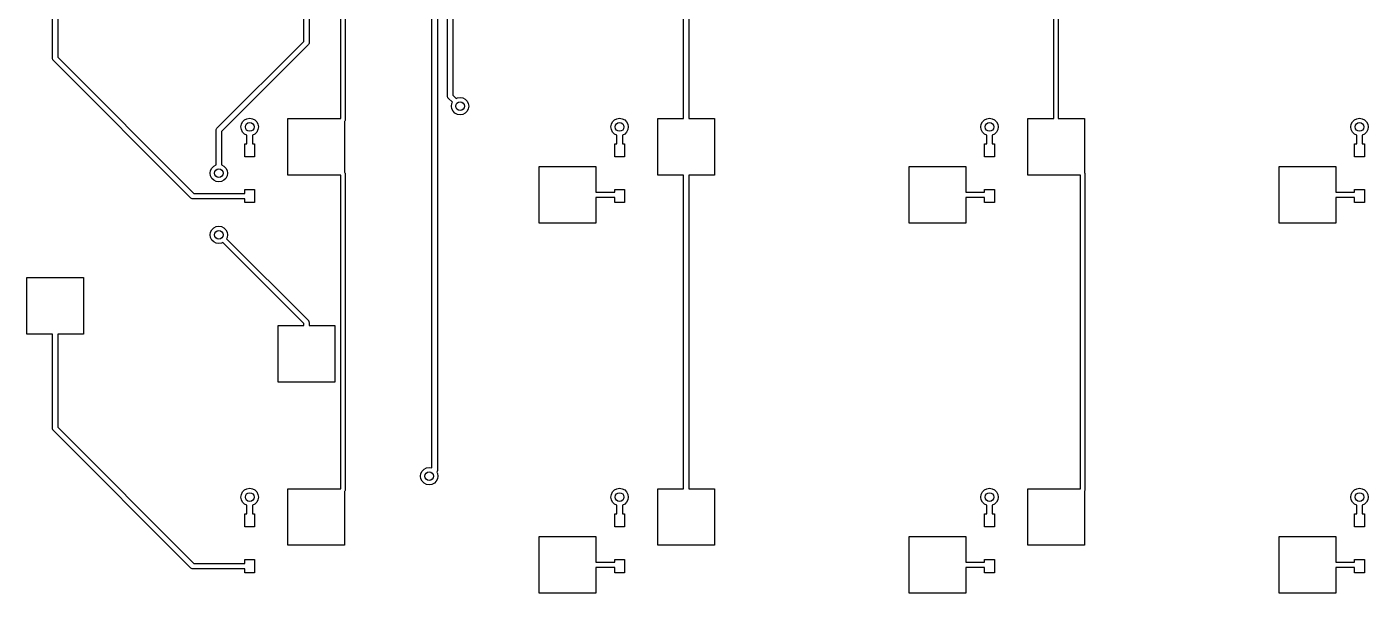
# Model space of a CAD drawing. Extents: x 3.08 to 5.54, y -3.21 to -0.59.
# Drawn here: x 3.083 to 5.51, y -3.214 to -2.189 of the extents above; entities that cross this region are included whole.
import ezdxf

# ---------------------------------------------------------------- set-up
doc = ezdxf.new("R2010")
doc.units = 0
doc.header["$MEASUREMENT"] = 0
doc.layers.add('BLACK', color=7, linetype='CONTINUOUS')

msp = doc.modelspace()

# ---------------------------------------------------------------- linework, layer by layer
at = {"layer": 'BLACK', "linetype": 'CONTINUOUS'}
for p, q in [((3.8435, -2.31463), (3.8435, -1.65176)), ((3.85334, -1.65176), (3.85334, -2.31259)), ((3.81561, -2.98703), (3.81561, -1.70315)), ((3.82546, -1.70111), (3.82546, -2.99216)), ((3.65057, -2.35531), (3.65057, -1.78839)), ((3.65844, -1.78541), (3.65844, -2.35829)), ((4.27067, -2.35531), (4.27067, -1.78839)), ((4.28051, -1.78839), (4.28051, -2.35531)), ((4.94094, -2.35531), (4.94094, -1.9403)), ((4.94882, -1.9403), (4.94882, -2.35531)), ((3.12894, -2.24623), (3.12894, -2.07579)), ((3.13878, -2.07579), (3.13878, -2.24419)), ((3.58366, -2.2158), (3.58366, -2.1624)), ((3.5935, -2.1624), (3.5935, -2.21783)), ((3.42664, -2.37282), (3.58366, -2.2158)), ((3.59206, -2.22131), (3.43504, -2.37834)), ((3.59264, -2.22025), (3.59206, -2.22131)), ((3.5933, -2.21923), (3.59264, -2.22025)), ((3.59334, -2.21898), (3.5933, -2.21923)), ((3.59339, -2.21888), (3.59334, -2.21898)), ((3.5935, -2.21783), (3.59338, -2.2187)), ((3.59338, -2.2187), (3.59339, -2.21888)), ((3.12928, -2.2474), (3.12894, -2.24623)), ((3.12953, -2.24858), (3.12928, -2.2474)), ((3.12968, -2.24878), (3.12953, -2.24858)), ((3.12972, -2.24889), (3.12968, -2.24878)), ((3.12985, -2.24901), (3.12972, -2.24889)), ((3.13038, -2.24971), (3.12985, -2.24901)), ((3.37955, -2.49889), (3.13038, -2.24971)), ((3.13878, -2.24419), (3.38507, -2.49048)), ((3.84384, -2.31579), (3.8435, -2.31463)), ((3.8441, -2.31698), (3.84384, -2.31579)), ((3.84425, -2.31718), (3.8441, -2.31698)), ((3.84428, -2.31729), (3.84425, -2.31718)), ((3.84442, -2.31741), (3.84428, -2.31729)), ((3.84494, -2.31811), (3.84442, -2.31741)), ((3.85257, -2.32574), (3.84494, -2.31811)), ((3.85074, -2.33269), (3.85151, -2.32783)), ((3.85151, -2.32783), (3.85257, -2.32574)), ((3.85334, -2.31259), (3.85953, -2.31878)), ((3.85953, -2.31878), (3.86162, -2.31772)), ((3.86162, -2.31772), (3.86649, -2.31695)), ((3.86649, -2.31695), (3.87135, -2.31772)), ((3.87135, -2.31772), (3.87574, -2.31995)), ((3.87574, -2.31995), (3.87923, -2.32344)), ((3.87923, -2.32344), (3.88146, -2.32783)), ((3.88146, -2.32783), (3.88223, -2.33269)), ((3.85151, -2.33756), (3.85074, -2.33269)), ((3.85375, -2.34195), (3.85151, -2.33756)), ((3.85723, -2.34544), (3.85375, -2.34195)), ((3.86162, -2.34767), (3.85723, -2.34544)), ((3.86649, -2.34844), (3.86162, -2.34767)), ((3.87135, -2.34767), (3.86649, -2.34844)), ((3.87574, -2.34544), (3.87135, -2.34767)), ((3.87923, -2.34195), (3.87574, -2.34544)), ((3.88146, -2.33756), (3.87923, -2.34195)), ((3.88223, -2.33269), (3.88146, -2.33756)), ((3.4252, -2.3763), (3.42532, -2.37543)), ((3.4252, -2.43912), (3.4252, -2.3763)), ((3.42531, -2.37525), (3.42536, -2.37515)), ((3.42532, -2.37543), (3.42531, -2.37525)), ((3.42536, -2.37515), (3.4254, -2.3749)), ((3.4254, -2.3749), (3.42606, -2.37388)), ((3.42606, -2.37388), (3.42664, -2.37282)), ((3.47014, -2.37041), (3.47091, -2.36554)), ((3.47091, -2.37527), (3.47014, -2.37041)), ((3.47091, -2.36554), (3.47315, -2.36115)), ((3.47315, -2.37966), (3.47091, -2.37527)), ((3.47315, -2.36115), (3.47663, -2.35767)), ((3.47663, -2.35767), (3.48102, -2.35543)), ((3.48102, -2.35543), (3.48589, -2.35466)), ((3.48589, -2.35466), (3.49076, -2.35543)), ((3.49076, -2.35543), (3.49515, -2.35767)), ((3.49515, -2.35767), (3.49863, -2.36115)), ((3.49863, -2.36115), (3.50087, -2.36554)), ((3.50087, -2.37527), (3.49863, -2.37966)), ((3.50087, -2.36554), (3.50164, -2.37041)), ((3.50164, -2.37041), (3.50087, -2.37527)), ((3.55512, -2.45768), (3.55512, -2.35531)), ((3.55512, -2.35531), (3.65057, -2.35531)), ((3.65769, -2.3606), (3.65748, -2.36075)), ((3.65748, -2.36075), (3.65748, -2.45224)), ((3.65798, -2.35972), (3.65769, -2.3606)), ((3.6584, -2.3589), (3.65798, -2.35972)), ((3.65844, -2.35829), (3.65835, -2.35859)), ((3.65835, -2.35859), (3.6584, -2.3589)), ((4.13943, -2.37041), (4.1402, -2.36554)), ((4.1402, -2.37527), (4.13943, -2.37041)), ((4.1402, -2.36554), (4.14244, -2.36115)), ((4.14244, -2.37966), (4.1402, -2.37527)), ((4.14244, -2.36115), (4.14593, -2.35767)), ((4.14593, -2.35767), (4.15032, -2.35543)), ((4.15032, -2.35543), (4.15518, -2.35466)), ((4.15518, -2.35466), (4.16005, -2.35543)), ((4.16005, -2.35543), (4.16444, -2.35767)), ((4.16444, -2.35767), (4.16792, -2.36115)), ((4.16792, -2.36115), (4.17016, -2.36554)), ((4.17016, -2.37527), (4.16792, -2.37966)), ((4.17016, -2.36554), (4.17093, -2.37041)), ((4.17093, -2.37041), (4.17016, -2.37527)), ((4.22441, -2.45768), (4.22441, -2.35531)), ((4.22441, -2.35531), (4.27067, -2.35531)), ((4.28051, -2.35531), (4.32677, -2.35531)), ((4.32677, -2.35531), (4.32677, -2.45768)), ((4.80872, -2.37041), (4.8095, -2.36554)), ((4.8095, -2.37527), (4.80872, -2.37041)), ((4.8095, -2.36554), (4.81173, -2.36115)), ((4.81173, -2.37966), (4.8095, -2.37527)), ((4.81173, -2.36115), (4.81522, -2.35767)), ((4.81522, -2.35767), (4.81961, -2.35543)), ((4.81961, -2.35543), (4.82447, -2.35466)), ((4.82447, -2.35466), (4.82934, -2.35543)), ((4.82934, -2.35543), (4.83373, -2.35767)), ((4.83373, -2.35767), (4.83721, -2.36115)), ((4.83721, -2.36115), (4.83945, -2.36554)), ((4.83945, -2.37527), (4.83721, -2.37966)), ((4.83945, -2.36554), (4.84022, -2.37041)), ((4.84022, -2.37041), (4.83945, -2.37527)), ((4.8937, -2.45768), (4.8937, -2.35531)), ((4.8937, -2.35531), (4.94094, -2.35531)), ((4.94882, -2.35531), (4.99606, -2.35531)), ((4.99606, -2.35531), (4.99606, -2.45224)), ((5.47802, -2.37041), (5.47879, -2.36554)), ((5.47879, -2.37527), (5.47802, -2.37041)), ((5.47879, -2.36554), (5.48102, -2.36115)), ((5.48102, -2.37966), (5.47879, -2.37527)), ((5.48102, -2.36115), (5.48451, -2.35767)), ((5.48451, -2.35767), (5.4889, -2.35543)), ((5.4889, -2.35543), (5.49376, -2.35466)), ((5.49376, -2.35466), (5.49863, -2.35543)), ((5.49863, -2.35543), (5.50302, -2.35767)), ((5.50302, -2.35767), (5.5065, -2.36115)), ((5.5065, -2.36115), (5.50874, -2.36554)), ((5.50874, -2.37527), (5.5065, -2.37966)), ((5.50874, -2.36554), (5.50951, -2.37041)), ((5.50951, -2.37041), (5.50874, -2.37527)), ((3.43504, -2.37834), (3.43504, -2.43912)), ((3.47663, -2.38315), (3.47315, -2.37966)), ((3.48097, -2.38536), (3.47663, -2.38315)), ((3.47703, -2.42454), (3.47703, -2.40092)), ((3.47703, -2.40092), (3.48097, -2.40092)), ((3.48097, -2.40092), (3.48097, -2.38536)), ((3.49515, -2.38315), (3.49081, -2.38536)), ((3.49081, -2.38536), (3.49081, -2.40092)), ((3.49081, -2.40092), (3.49475, -2.40092)), ((3.49475, -2.40092), (3.49475, -2.42454)), ((3.49863, -2.37966), (3.49515, -2.38315)), ((4.14593, -2.38315), (4.14244, -2.37966)), ((4.15026, -2.38536), (4.14593, -2.38315)), ((4.14632, -2.42454), (4.14632, -2.40092)), ((4.14632, -2.40092), (4.15026, -2.40092)), ((4.15026, -2.40092), (4.15026, -2.38536)), ((4.16444, -2.38315), (4.1601, -2.38536)), ((4.1601, -2.38536), (4.1601, -2.40092)), ((4.1601, -2.40092), (4.16404, -2.40092)), ((4.16404, -2.40092), (4.16404, -2.42454)), ((4.16792, -2.37966), (4.16444, -2.38315)), ((4.81522, -2.38315), (4.81173, -2.37966)), ((4.81955, -2.38536), (4.81522, -2.38315)), ((4.81561, -2.42454), (4.81561, -2.40092)), ((4.81561, -2.40092), (4.81955, -2.40092)), ((4.81955, -2.40092), (4.81955, -2.38536)), ((4.83373, -2.38315), (4.82939, -2.38536)), ((4.82939, -2.38536), (4.82939, -2.40092)), ((4.82939, -2.40092), (4.83333, -2.40092)), ((4.83333, -2.40092), (4.83333, -2.42454)), ((4.83721, -2.37966), (4.83373, -2.38315)), ((5.48451, -2.38315), (5.48102, -2.37966)), ((5.48884, -2.38536), (5.48451, -2.38315)), ((5.48491, -2.42454), (5.48491, -2.40092)), ((5.48491, -2.40092), (5.48884, -2.40092)), ((5.48884, -2.40092), (5.48884, -2.38536)), ((5.50302, -2.38315), (5.49869, -2.38536)), ((5.49869, -2.38536), (5.49869, -2.40092)), ((5.49869, -2.40092), (5.50262, -2.40092)), ((5.50262, -2.40092), (5.50262, -2.42454)), ((5.5065, -2.37966), (5.50302, -2.38315)), ((3.49475, -2.42454), (3.47703, -2.42454)), ((4.16404, -2.42454), (4.14632, -2.42454)), ((4.83333, -2.42454), (4.81561, -2.42454)), ((5.50262, -2.42454), (5.48491, -2.42454)), ((3.41437, -2.45407), (3.41514, -2.4492)), ((3.41514, -2.4492), (3.41738, -2.44481)), ((3.41738, -2.44481), (3.42086, -2.44133)), ((3.42086, -2.44133), (3.4252, -2.43912)), ((3.43504, -2.43912), (3.43937, -2.44133)), ((3.43937, -2.44133), (3.44286, -2.44481)), ((3.44286, -2.44481), (3.44509, -2.4492)), ((3.44509, -2.4492), (3.44586, -2.45407)), ((4.00984, -2.54429), (4.00984, -2.44193)), ((4.00984, -2.44193), (4.1122, -2.44193)), ((4.1122, -2.44193), (4.1122, -2.48819)), ((4.67913, -2.54429), (4.67913, -2.44193)), ((4.67913, -2.44193), (4.78149, -2.44193)), ((4.78149, -2.44193), (4.78149, -2.48819)), ((5.34842, -2.54429), (5.34842, -2.44193)), ((5.34842, -2.44193), (5.45078, -2.44193)), ((5.45078, -2.44193), (5.45078, -2.48819)), ((3.41514, -2.45893), (3.41437, -2.45407)), ((3.41738, -2.46332), (3.41514, -2.45893)), ((3.42086, -2.46681), (3.41738, -2.46332)), ((3.42525, -2.46904), (3.42086, -2.46681)), ((3.43012, -2.46982), (3.42525, -2.46904)), ((3.43498, -2.46904), (3.43012, -2.46982)), ((3.43937, -2.46681), (3.43498, -2.46904)), ((3.44286, -2.46332), (3.43937, -2.46681)), ((3.44509, -2.45893), (3.44286, -2.46332)), ((3.44586, -2.45407), (3.44509, -2.45893)), ((3.65057, -2.45768), (3.55512, -2.45768)), ((3.65057, -3.0246), (3.65057, -2.45768)), ((3.65748, -2.45224), (3.65769, -2.45239)), ((3.65769, -2.45239), (3.65798, -2.45327)), ((3.65798, -2.45327), (3.6584, -2.45409)), ((3.6584, -2.45409), (3.65835, -2.4544)), ((3.65835, -2.4544), (3.65844, -2.4547)), ((3.65844, -2.4547), (3.65844, -3.02758)), ((4.27067, -2.45768), (4.22441, -2.45768)), ((4.27067, -3.0246), (4.27067, -2.45768)), ((4.32677, -2.45768), (4.28051, -2.45768)), ((4.28051, -2.45768), (4.28051, -3.0246)), ((4.98915, -2.45768), (4.8937, -2.45768)), ((4.98915, -3.0246), (4.98915, -2.45768)), ((4.99606, -2.45224), (4.99627, -2.45239)), ((4.99627, -2.45239), (4.99656, -2.45327)), ((4.99656, -2.45327), (4.99698, -2.45409)), ((4.99698, -2.45409), (4.99693, -2.4544)), ((4.99693, -2.4544), (4.99703, -2.4547)), ((4.99703, -2.4547), (4.99703, -3.02758)), ((3.38061, -2.49947), (3.37955, -2.49889)), ((3.38163, -2.50012), (3.38061, -2.49947)), ((3.38507, -2.49048), (3.47703, -2.49048)), ((3.47703, -2.49048), (3.47703, -2.48359)), ((3.47703, -2.48359), (3.49475, -2.48359)), ((3.49475, -2.48359), (3.49475, -2.50722)), ((4.1122, -2.48819), (4.14632, -2.48819)), ((4.14632, -2.49803), (4.1122, -2.49803)), ((4.1122, -2.49803), (4.1122, -2.54429)), ((4.14632, -2.48819), (4.14632, -2.48359)), ((4.14632, -2.48359), (4.16404, -2.48359)), ((4.14632, -2.50722), (4.14632, -2.49803)), ((4.16404, -2.48359), (4.16404, -2.50722)), ((4.78149, -2.48819), (4.81561, -2.48819)), ((4.81561, -2.49803), (4.78149, -2.49803)), ((4.78149, -2.49803), (4.78149, -2.54429)), ((4.81561, -2.48819), (4.81561, -2.48359)), ((4.81561, -2.48359), (4.83333, -2.48359)), ((4.81561, -2.50722), (4.81561, -2.49803)), ((4.83333, -2.48359), (4.83333, -2.50722)), ((5.45078, -2.48819), (5.48491, -2.48819)), ((5.48491, -2.49803), (5.45078, -2.49803)), ((5.45078, -2.49803), (5.45078, -2.54429)), ((5.48491, -2.48819), (5.48491, -2.48359)), ((5.48491, -2.48359), (5.50262, -2.48359)), ((5.48491, -2.50722), (5.48491, -2.49803)), ((5.50262, -2.48359), (5.50262, -2.50722)), ((3.38188, -2.50016), (3.38163, -2.50012)), ((3.38198, -2.50021), (3.38188, -2.50016)), ((3.38216, -2.5002), (3.38198, -2.50021)), ((3.38303, -2.50033), (3.38216, -2.5002)), ((3.47703, -2.50033), (3.38303, -2.50033)), ((3.47703, -2.50722), (3.47703, -2.50033)), ((3.49475, -2.50722), (3.47703, -2.50722)), ((4.16404, -2.50722), (4.14632, -2.50722)), ((4.83333, -2.50722), (4.81561, -2.50722)), ((5.50262, -2.50722), (5.48491, -2.50722)), ((4.1122, -2.54429), (4.00984, -2.54429)), ((4.78149, -2.54429), (4.67913, -2.54429)), ((5.45078, -2.54429), (5.34842, -2.54429)), ((3.41437, -2.56562), (3.41514, -2.56075)), ((3.41514, -2.57048), (3.41437, -2.56562)), ((3.41514, -2.56075), (3.41738, -2.55636)), ((3.41738, -2.57487), (3.41514, -2.57048)), ((3.41738, -2.55636), (3.42086, -2.55288)), ((3.42086, -2.55288), (3.42525, -2.55064)), ((3.42525, -2.55064), (3.43012, -2.54987)), ((3.43012, -2.54987), (3.43498, -2.55064)), ((3.43498, -2.55064), (3.43937, -2.55288)), ((3.43937, -2.55288), (3.44286, -2.55636)), ((3.44286, -2.55636), (3.44509, -2.56075)), ((3.44509, -2.57048), (3.44403, -2.57257)), ((3.44509, -2.56075), (3.44586, -2.56562)), ((3.44586, -2.56562), (3.44509, -2.57048)), ((3.42086, -2.57836), (3.41738, -2.57487)), ((3.42525, -2.58059), (3.42086, -2.57836)), ((3.43012, -2.58136), (3.42525, -2.58059)), ((3.43498, -2.58059), (3.43012, -2.58136)), ((3.43707, -2.57953), (3.43498, -2.58059)), ((3.58366, -2.72612), (3.43707, -2.57953)), ((3.44403, -2.57257), (3.59206, -2.7206)), ((3.08268, -2.74508), (3.08268, -2.64272)), ((3.08268, -2.64272), (3.18504, -2.64272)), ((3.18504, -2.64272), (3.18504, -2.74508)), ((3.5374, -2.83169), (3.5374, -2.72933)), ((3.5374, -2.72933), (3.58366, -2.72933)), ((3.58366, -2.72933), (3.58366, -2.72612)), ((3.59206, -2.7206), (3.59259, -2.7213)), ((3.59259, -2.7213), (3.59272, -2.72142)), ((3.59272, -2.72142), (3.59275, -2.72153)), ((3.59275, -2.72153), (3.59291, -2.72173)), ((3.59291, -2.72173), (3.59316, -2.72292)), ((3.59316, -2.72292), (3.5935, -2.72408)), ((3.5935, -2.72408), (3.5935, -2.72933)), ((3.5935, -2.72933), (3.63976, -2.72933)), ((3.63976, -2.72933), (3.63976, -2.83169)), ((3.12894, -2.74508), (3.08268, -2.74508)), ((3.12894, -2.91552), (3.12894, -2.74508)), ((3.18504, -2.74508), (3.13878, -2.74508)), ((3.13878, -2.74508), (3.13878, -2.91348)), ((3.63976, -2.83169), (3.5374, -2.83169)), ((3.12928, -2.91669), (3.12894, -2.91552)), ((3.12953, -2.91787), (3.12928, -2.91669)), ((3.12968, -2.91808), (3.12953, -2.91787)), ((3.12972, -2.91818), (3.12968, -2.91808)), ((3.12985, -2.9183), (3.12972, -2.91818)), ((3.13038, -2.919), (3.12985, -2.9183)), ((3.37955, -3.16818), (3.13038, -2.919)), ((3.13878, -2.91348), (3.38507, -3.15978)), ((3.79496, -3.00199), (3.79574, -2.99712)), ((3.79574, -3.00685), (3.79496, -3.00199)), ((3.79574, -2.99712), (3.79797, -2.99273)), ((3.79797, -3.01124), (3.79574, -3.00685)), ((3.79797, -2.99273), (3.80146, -2.98925)), ((3.80146, -2.98925), (3.80585, -2.98701)), ((3.80585, -2.98701), (3.81071, -2.98624)), ((3.81071, -2.98624), (3.81558, -2.98701)), ((3.81558, -2.98701), (3.81561, -2.98703)), ((3.82569, -3.00685), (3.82345, -3.01124)), ((3.8246, -2.99458), (3.82449, -2.99477)), ((3.82449, -2.99477), (3.82569, -2.99712)), ((3.82525, -2.99356), (3.8246, -2.99458)), ((3.82529, -2.99331), (3.82525, -2.99356)), ((3.82534, -2.99321), (3.82529, -2.99331)), ((3.82546, -2.99216), (3.82533, -2.99303)), ((3.82533, -2.99303), (3.82534, -2.99321)), ((3.82569, -2.99712), (3.82646, -3.00199)), ((3.82646, -3.00199), (3.82569, -3.00685)), ((3.47091, -3.03483), (3.47315, -3.03044)), ((3.47315, -3.03044), (3.47663, -3.02696)), ((3.47663, -3.02696), (3.48102, -3.02472)), ((3.48102, -3.02472), (3.48589, -3.02395)), ((3.48589, -3.02395), (3.49076, -3.02472)), ((3.49076, -3.02472), (3.49515, -3.02696)), ((3.49515, -3.02696), (3.49863, -3.03044)), ((3.49863, -3.03044), (3.50087, -3.03483)), ((3.55512, -3.12697), (3.55512, -3.0246)), ((3.55512, -3.0246), (3.65057, -3.0246)), ((3.65769, -3.02989), (3.65748, -3.03005)), ((3.65748, -3.03005), (3.65748, -3.12697)), ((3.65798, -3.02901), (3.65769, -3.02989)), ((3.6584, -3.02819), (3.65798, -3.02901)), ((3.65844, -3.02758), (3.65835, -3.02788)), ((3.65835, -3.02788), (3.6584, -3.02819)), ((3.80146, -3.01473), (3.79797, -3.01124)), ((3.80585, -3.01696), (3.80146, -3.01473)), ((3.81071, -3.01773), (3.80585, -3.01696)), ((3.81558, -3.01696), (3.81071, -3.01773)), ((3.81997, -3.01473), (3.81558, -3.01696)), ((3.82345, -3.01124), (3.81997, -3.01473)), ((4.1402, -3.03483), (4.14244, -3.03044)), ((4.14244, -3.03044), (4.14593, -3.02696)), ((4.14593, -3.02696), (4.15032, -3.02472)), ((4.15032, -3.02472), (4.15518, -3.02395)), ((4.15518, -3.02395), (4.16005, -3.02472)), ((4.16005, -3.02472), (4.16444, -3.02696)), ((4.16444, -3.02696), (4.16792, -3.03044)), ((4.16792, -3.03044), (4.17016, -3.03483)), ((4.22441, -3.12697), (4.22441, -3.0246)), ((4.22441, -3.0246), (4.27067, -3.0246)), ((4.28051, -3.0246), (4.32677, -3.0246)), ((4.32677, -3.0246), (4.32677, -3.12697)), ((4.8095, -3.03483), (4.81173, -3.03044)), ((4.81173, -3.03044), (4.81522, -3.02696)), ((4.81522, -3.02696), (4.81961, -3.02472)), ((4.81961, -3.02472), (4.82447, -3.02395)), ((4.82447, -3.02395), (4.82934, -3.02472)), ((4.82934, -3.02472), (4.83373, -3.02696)), ((4.83373, -3.02696), (4.83721, -3.03044)), ((4.83721, -3.03044), (4.83945, -3.03483)), ((4.8937, -3.12697), (4.8937, -3.0246)), ((4.8937, -3.0246), (4.98915, -3.0246)), ((4.99627, -3.02989), (4.99606, -3.03005)), ((4.99606, -3.03005), (4.99606, -3.12697)), ((4.99656, -3.02901), (4.99627, -3.02989)), ((4.99698, -3.02819), (4.99656, -3.02901)), ((4.99703, -3.02758), (4.99693, -3.02788)), ((4.99693, -3.02788), (4.99698, -3.02819)), ((5.47879, -3.03483), (5.48102, -3.03044)), ((5.48102, -3.03044), (5.48451, -3.02696)), ((5.48451, -3.02696), (5.4889, -3.02472)), ((5.4889, -3.02472), (5.49376, -3.02395)), ((5.49376, -3.02395), (5.49863, -3.02472)), ((5.49863, -3.02472), (5.50302, -3.02696)), ((5.50302, -3.02696), (5.5065, -3.03044)), ((5.5065, -3.03044), (5.50874, -3.03483)), ((3.47014, -3.0397), (3.47091, -3.03483)), ((3.47091, -3.04456), (3.47014, -3.0397)), ((3.47315, -3.04895), (3.47091, -3.04456)), ((3.47663, -3.05244), (3.47315, -3.04895)), ((3.48097, -3.05465), (3.47663, -3.05244)), ((3.48097, -3.07021), (3.48097, -3.05465)), ((3.49515, -3.05244), (3.49081, -3.05465)), ((3.49081, -3.05465), (3.49081, -3.07021)), ((3.49863, -3.04895), (3.49515, -3.05244)), ((3.50087, -3.04456), (3.49863, -3.04895)), ((3.50087, -3.03483), (3.50164, -3.0397)), ((3.50164, -3.0397), (3.50087, -3.04456)), ((4.13943, -3.0397), (4.1402, -3.03483)), ((4.1402, -3.04456), (4.13943, -3.0397)), ((4.14244, -3.04895), (4.1402, -3.04456)), ((4.14593, -3.05244), (4.14244, -3.04895)), ((4.15026, -3.05465), (4.14593, -3.05244)), ((4.15026, -3.07021), (4.15026, -3.05465)), ((4.16444, -3.05244), (4.1601, -3.05465)), ((4.1601, -3.05465), (4.1601, -3.07021)), ((4.16792, -3.04895), (4.16444, -3.05244)), ((4.17016, -3.04456), (4.16792, -3.04895)), ((4.17016, -3.03483), (4.17093, -3.0397)), ((4.17093, -3.0397), (4.17016, -3.04456)), ((4.80872, -3.0397), (4.8095, -3.03483)), ((4.8095, -3.04456), (4.80872, -3.0397)), ((4.81173, -3.04895), (4.8095, -3.04456)), ((4.81522, -3.05244), (4.81173, -3.04895)), ((4.81955, -3.05465), (4.81522, -3.05244)), ((4.81955, -3.07021), (4.81955, -3.05465)), ((4.83373, -3.05244), (4.82939, -3.05465)), ((4.82939, -3.05465), (4.82939, -3.07021)), ((4.83721, -3.04895), (4.83373, -3.05244)), ((4.83945, -3.04456), (4.83721, -3.04895)), ((4.83945, -3.03483), (4.84022, -3.0397)), ((4.84022, -3.0397), (4.83945, -3.04456)), ((5.47802, -3.0397), (5.47879, -3.03483)), ((5.47879, -3.04456), (5.47802, -3.0397)), ((5.48102, -3.04895), (5.47879, -3.04456)), ((5.48451, -3.05244), (5.48102, -3.04895)), ((5.48884, -3.05465), (5.48451, -3.05244)), ((5.48884, -3.07021), (5.48884, -3.05465)), ((5.50302, -3.05244), (5.49869, -3.05465)), ((5.49869, -3.05465), (5.49869, -3.07021)), ((5.5065, -3.04895), (5.50302, -3.05244)), ((5.50874, -3.04456), (5.5065, -3.04895)), ((5.50874, -3.03483), (5.50951, -3.0397)), ((5.50951, -3.0397), (5.50874, -3.04456)), ((3.47703, -3.09383), (3.47703, -3.07021)), ((3.47703, -3.07021), (3.48097, -3.07021)), ((3.49081, -3.07021), (3.49475, -3.07021)), ((3.49475, -3.07021), (3.49475, -3.09383)), ((4.14632, -3.09383), (4.14632, -3.07021)), ((4.14632, -3.07021), (4.15026, -3.07021)), ((4.1601, -3.07021), (4.16404, -3.07021)), ((4.16404, -3.07021), (4.16404, -3.09383)), ((4.81561, -3.09383), (4.81561, -3.07021)), ((4.81561, -3.07021), (4.81955, -3.07021)), ((4.82939, -3.07021), (4.83333, -3.07021)), ((4.83333, -3.07021), (4.83333, -3.09383)), ((5.48491, -3.09383), (5.48491, -3.07021)), ((5.48491, -3.07021), (5.48884, -3.07021)), ((5.49869, -3.07021), (5.50262, -3.07021)), ((5.50262, -3.07021), (5.50262, -3.09383)), ((3.49475, -3.09383), (3.47703, -3.09383)), ((4.16404, -3.09383), (4.14632, -3.09383)), ((4.83333, -3.09383), (4.81561, -3.09383)), ((5.50262, -3.09383), (5.48491, -3.09383)), ((3.65748, -3.12697), (3.55512, -3.12697)), ((4.00984, -3.21358), (4.00984, -3.11122)), ((4.00984, -3.11122), (4.1122, -3.11122)), ((4.1122, -3.11122), (4.1122, -3.15748)), ((4.32677, -3.12697), (4.22441, -3.12697)), ((4.67913, -3.21358), (4.67913, -3.11122)), ((4.67913, -3.11122), (4.78149, -3.11122)), ((4.78149, -3.11122), (4.78149, -3.15748)), ((4.99606, -3.12697), (4.8937, -3.12697)), ((5.34842, -3.21358), (5.34842, -3.11122)), ((5.34842, -3.11122), (5.45078, -3.11122)), ((5.45078, -3.11122), (5.45078, -3.15748)), ((3.47703, -3.15978), (3.47703, -3.15289)), ((3.47703, -3.15289), (3.49475, -3.15289)), ((3.49475, -3.15289), (3.49475, -3.17651)), ((4.14632, -3.15748), (4.14632, -3.15289)), ((4.14632, -3.15289), (4.16404, -3.15289)), ((4.16404, -3.15289), (4.16404, -3.17651)), ((4.81561, -3.15748), (4.81561, -3.15289)), ((4.81561, -3.15289), (4.83333, -3.15289)), ((4.83333, -3.15289), (4.83333, -3.17651)), ((5.48491, -3.15748), (5.48491, -3.15289)), ((5.48491, -3.15289), (5.50262, -3.15289)), ((5.50262, -3.15289), (5.50262, -3.17651)), ((3.38061, -3.16876), (3.37955, -3.16818)), ((3.38163, -3.16942), (3.38061, -3.16876)), ((3.38188, -3.16945), (3.38163, -3.16942)), ((3.38198, -3.16951), (3.38188, -3.16945)), ((3.38216, -3.16949), (3.38198, -3.16951)), ((3.38303, -3.16962), (3.38216, -3.16949)), ((3.47703, -3.16962), (3.38303, -3.16962)), ((3.38507, -3.15978), (3.47703, -3.15978)), ((3.47703, -3.17651), (3.47703, -3.16962)), ((3.49475, -3.17651), (3.47703, -3.17651)), ((4.1122, -3.15748), (4.14632, -3.15748)), ((4.14632, -3.16732), (4.1122, -3.16732)), ((4.1122, -3.16732), (4.1122, -3.21358)), ((4.14632, -3.17651), (4.14632, -3.16732)), ((4.16404, -3.17651), (4.14632, -3.17651)), ((4.78149, -3.15748), (4.81561, -3.15748)), ((4.81561, -3.16732), (4.78149, -3.16732)), ((4.78149, -3.16732), (4.78149, -3.21358)), ((4.81561, -3.17651), (4.81561, -3.16732)), ((4.83333, -3.17651), (4.81561, -3.17651)), ((5.45078, -3.15748), (5.48491, -3.15748)), ((5.48491, -3.16732), (5.45078, -3.16732)), ((5.45078, -3.16732), (5.45078, -3.21358)), ((5.48491, -3.17651), (5.48491, -3.16732)), ((5.50262, -3.17651), (5.48491, -3.17651)), ((4.1122, -3.21358), (4.00984, -3.21358)), ((4.78149, -3.21358), (4.67913, -3.21358)), ((5.45078, -3.21358), (5.34842, -3.21358))]:
    msp.add_line(p, q, dxfattribs=at)
at = {"layer": 'BLACK'}
for centre in [(3.86649, -2.33269), (3.48589, -2.37041), (4.15518, -2.37041), (4.82447, -2.37041), (5.49376, -2.37041), (3.43012, -2.45407), (3.43012, -2.56562), (3.81071, -3.00199), (3.48589, -3.0397), (4.15518, -3.0397), (4.82447, -3.0397), (5.49376, -3.0397)]:
    msp.add_circle(centre, 0.007874, dxfattribs=at)

doc.saveas('drawing.dxf')
